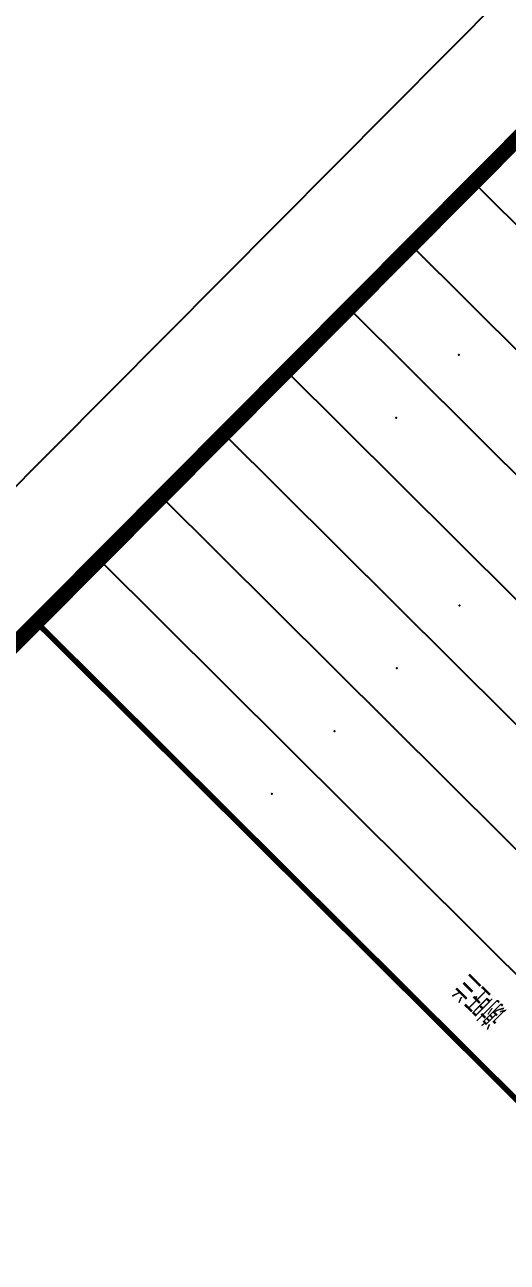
# Model space of a CAD drawing. Extents: x 517450926 to 520131079, y 3499134486 to 3500888201.
# Drawn here: x 518634062 to 518640596, y 3500210219 to 3500226979 of the extents above; entities that cross this region are included whole.
import ezdxf
from ezdxf.enums import TextEntityAlignment as Align

# ---------------------------------------------------------------- set-up
doc = ezdxf.new("R2010")
doc.units = 0
doc.header["$LTSCALE"] = 1000
doc.header["$MEASUREMENT"] = 0
doc.layers.get('0').update_dxf_attribs({"linetype": 'CONTINUOUS'})
doc.layers.add('C-SHET-LOGO', color=7, linetype='CONTINUOUS')
doc.layers.add('C-SHET-SHET', color=144, linetype='CONTINUOUS')
doc.layers.add('内框', color=8, linetype='CONTINUOUS', plot=False)
doc.styles.get("Standard").update_dxf_attribs({"font": 'Tssdeng.shx', "bigfont": 'Tssdchn.shx'})
doc.styles.add('TH-STYLE1', font='Tssdeng.shx', dxfattribs={"width": 0.7, "bigfont": 'Tssdchn.shx'})
doc.styles.add('TH-STYLEP5', font='')
doc.styles.add('黑体', font='simhei.ttf')
doc.styles.get('TH-STYLEP5').set_extended_font_data('STXihei')

# ---------------------------------------------------------------- blocks, each defined once
blk = doc.blocks.new('THAPE_A1L2_inner')
at = {"layer": '内框'}
blk.add_lwpolyline([(0, 0), (1261, 0), (1261, 594), (0, 594)], close=True, dxfattribs=at)
at = {"layer": '内框', "const_width": 1.4}
blk.add_lwpolyline([(25, 584), (25, 10), (1251, 10), (1251, 584)], close=True, dxfattribs=at)
at = {"layer": '内框', "style": '黑体', "width": 0.8}
blk.add_attdef('内框名称', (58.89, 599.29), '', height=8, dxfattribs=at)
blk = doc.blocks.new('LOGO2020')
at = {"insert": (4.83, 4.64), "char_height": 2.0231, "width": 75.8521, "attachment_point": 1, "style": 'TH-STYLEP5'}
blk.add_mtext('{\\fSTXihei|b0|i0|c134|p2;所有施工图蓝图须加盖本公司施工图用图章后为有效施工图}', dxfattribs=at)
blk = doc.blocks.new('SH_THAPE_A1L2')
for points in [[(0, 0), (1261, 0), (1261, 594), (0, 594)], [(1171, 187), (1171, 179), (1251, 179), (1251, 187)], [(1251, 131), (1171, 131), (1171, 187), (1251, 187)], [(1171, 179), (1171, 171), (1251, 171), (1251, 179)], [(1171, 171), (1171, 163), (1251, 163), (1251, 171)], [(1171, 163), (1171, 155), (1251, 155), (1251, 163)], [(1171, 155), (1171, 147), (1251, 147), (1251, 155)], [(1171, 147), (1171, 139), (1251, 139), (1251, 147)], [(1171, 139), (1171, 131), (1251, 131), (1251, 139)], [(1251, 82), (1171, 82), (1171, 131), (1251, 131)]]:
    blk.add_lwpolyline(points, close=True)
at = {"const_width": 1.4}
blk.add_lwpolyline([(25, 584), (25, 10), (1251, 10), (1251, 584)], close=True, dxfattribs=at)
at = {"const_width": 0.5}
blk.add_lwpolyline([(1171, 187), (1251, 187)], dxfattribs=at)
for p in [(1199, 183), (1225, 183), (1225, 175), (1225, 167), (1225, 159), (1241, 151), (1241, 143)]:
    blk.add_point(p)
at = {"layer": 'C-SHET-LOGO', "xscale": 1.000832973929552, "yscale": 1.000832973929552, "zscale": 1.000832973929552}
blk.add_blockref('LOGO2020', (1171, 248.96), dxfattribs=at)
blk.add_attdef('作废标记', text='', height=400).set_placement((658, 330.5), align=Align.MIDDLE_CENTER)

msp = doc.modelspace()

# ---------------------------------------------------------------- block references
at = {"layer": 'C-SHET-SHET', "xscale": 150, "yscale": 150, "zscale": 150, "rotation": 135.1572922948761}
msp.add_blockref('SH_THAPE_A1L2', (518787053.6051, 3500106450.4975), dxfattribs=at)
at = {"layer": '内框', "xscale": 149.9999999999999, "yscale": 149.9999999999999, "zscale": 149.9999999999999, "rotation": 135.1572922948763}
msp.add_blockref('THAPE_A1L2_inner', (518787053.6051, 3500106450.4975), dxfattribs=at)

# ---------------------------------------------------------------- texts
at = {"layer": 'C-SHET-SHET', "insert": (518640228.262, 3500213757.8679), "char_height": 375, "attachment_point": 5, "rotation": 135.15729229, "style": 'TH-STYLE1'}
msp.add_mtext('谢旺兰', dxfattribs=at)

doc.saveas('drawing.dxf')
